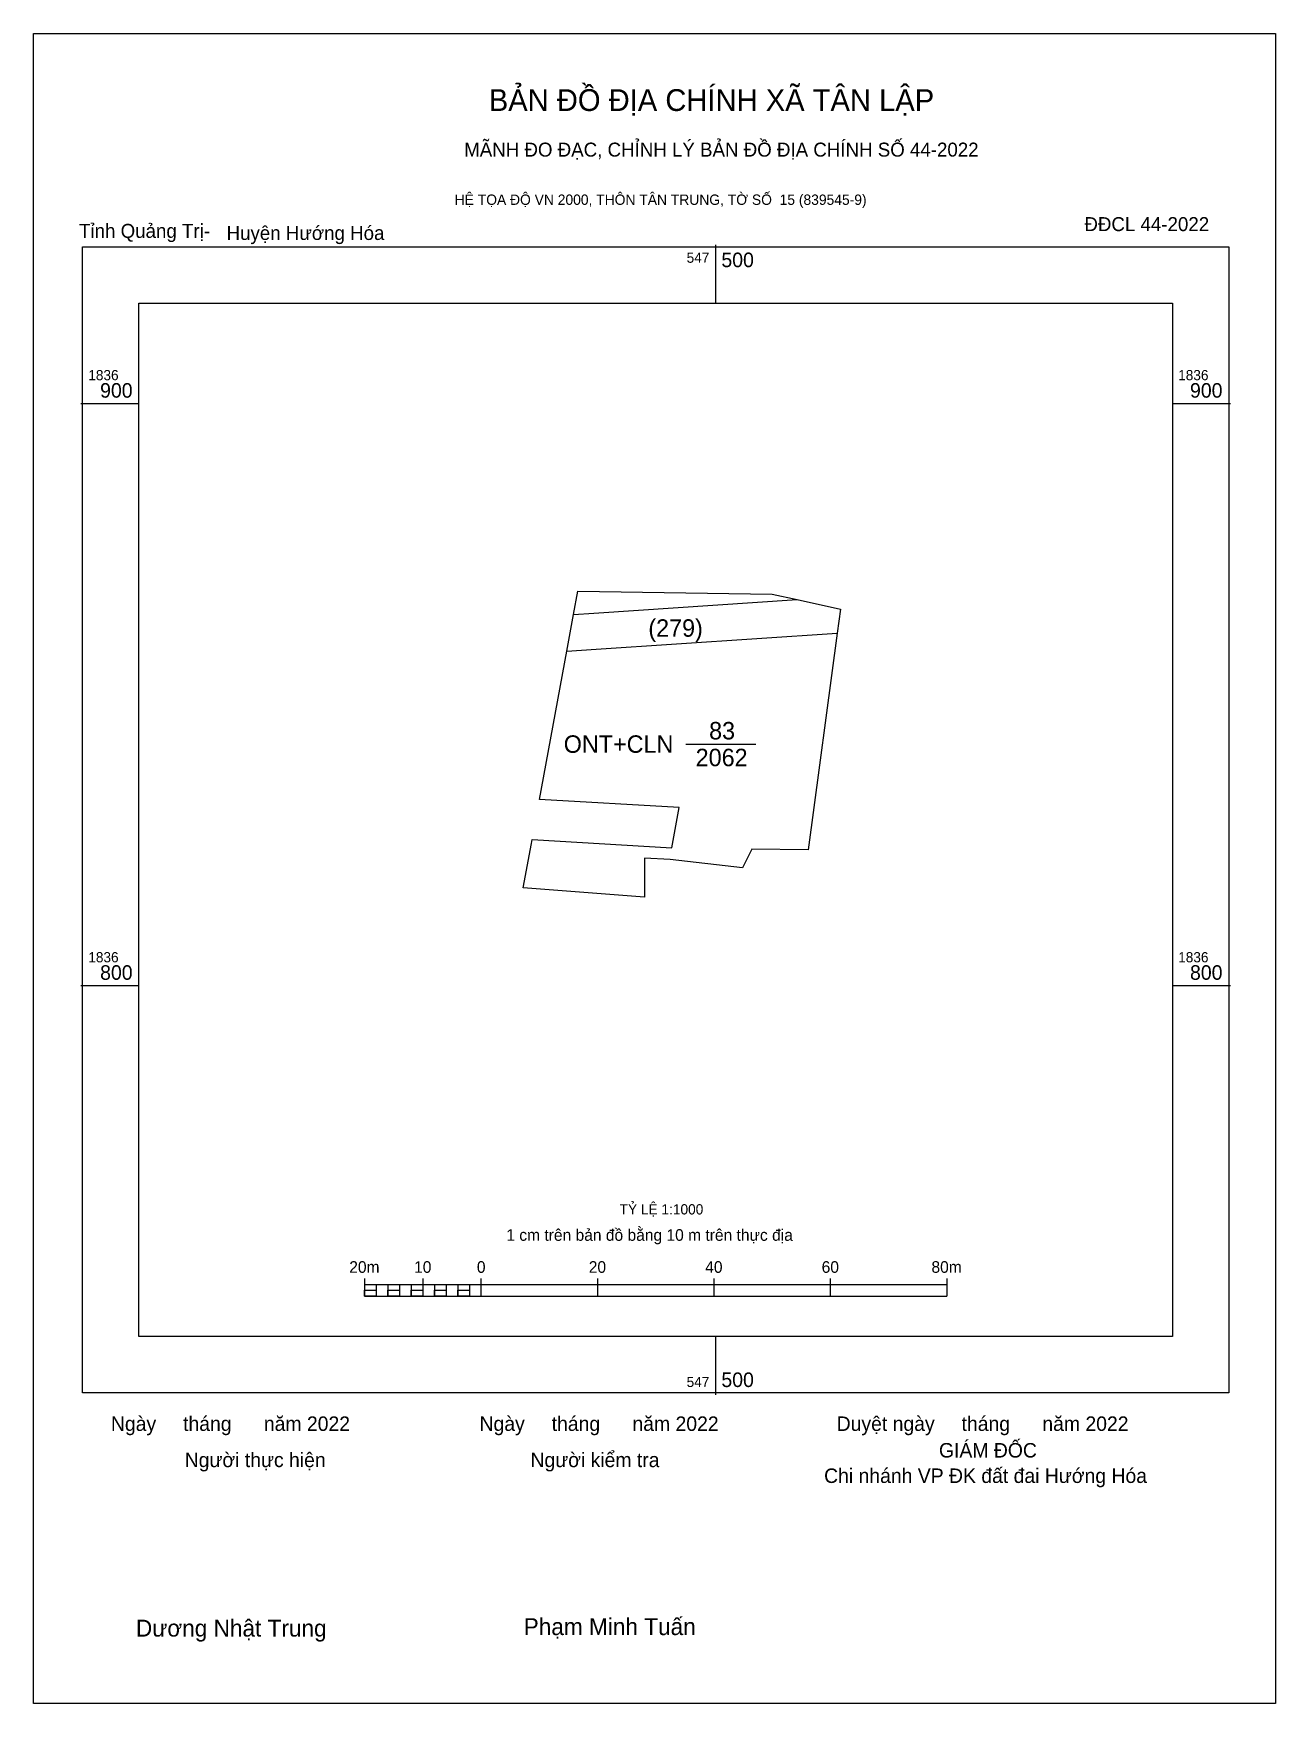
# Model space of a CAD drawing. Extents: x 547383 to 547596, y 1836677 to 1836964.
import ezdxf

# ---------------------------------------------------------------- set-up
doc = ezdxf.new("R2010")
doc.units = 0
for name, color, linetype in [('Level 10', 7, 'Continuous'), ('Level 13', 7, 'Continuous'), ('Level 15', 7, 'Continuous'), ('Level 27', 7, 'Continuous'), ('Level 59', 7, 'Continuous'), ('Level 6', 7, 'Continuous'), ('Level 62', 7, 'Continuous'), ('Level 63', 7, 'Continuous'), ('Level 9', 7, 'Continuous')]:
    doc.layers.add(name, color=color, linetype=linetype)

msp = doc.modelspace()

# ---------------------------------------------------------------- linework, layer by layer
at = {"layer": 'Level 10'}
msp.add_line((547494.92, 1836841.49), (547506.92, 1836841.49), dxfattribs=at)
msp.add_lwpolyline([(547487.81, 1836821.91), (547487.81, 1836815.21), (547466.98, 1836816.79), (547468.37, 1836824.39), (547468.5, 1836825.09), (547492.47, 1836823.69), (547493.73, 1836830.57), (547469.77, 1836831.97), (547474.45, 1836857.45), (547475.6, 1836863.73), (547476.34, 1836867.77), (547509.71, 1836867.27), (547514.01, 1836866.31), (547521.43, 1836864.65), (547520.88, 1836860.57), (547515.9, 1836823.34), (547506.24, 1836823.43), (547504.64, 1836820.22), (547492.2, 1836821.65)], close=True, dxfattribs=at)
at = {"layer": 'Level 15'}
msp.add_lwpolyline([(547382.83, 1836963.58), (547596.19, 1836963.58), (547596.19, 1836676.66), (547382.83, 1836676.66)], close=True, dxfattribs=at)
at = {"layer": 'Level 27'}
for p, q in [((547469.77, 1836831.97), (547469.76, 1836831.96)), ((547468.5, 1836825.09), (547468.5, 1836825.1)), ((547515.9, 1836823.34), (547515.9, 1836823.33)), ((547466.98, 1836816.79), (547466.98, 1836816.78)), ((547487.81, 1836815.21), (547487.81, 1836815.2))]:
    msp.add_line(p, q, dxfattribs=at)
at = {"layer": 'Level 59'}
for points in [[(547475.6, 1836863.73), (547479.08, 1836863.96), (547514.01, 1836866.31)], [(547474.45, 1836857.45), (547479.48, 1836857.78), (547520.88, 1836860.57)]]:
    msp.add_lwpolyline(points, dxfattribs=at)
at = {"layer": 'Level 62'}
msp.add_lwpolyline([(547400.95, 1836917.23), (547578.46, 1836917.23), (547578.46, 1836739.72), (547400.95, 1836739.72)], close=True, dxfattribs=at)
at = {"layer": 'Level 63'}
for p, q in [((547500, 1836927.23), (547500, 1836917.23)), ((547390.95, 1836900), (547400.95, 1836900)), ((547578.46, 1836900), (547588.46, 1836900)), ((547390.95, 1836800), (547400.95, 1836800)), ((547578.46, 1836800), (547588.46, 1836800)), ((547439.71, 1836749.66), (547439.71, 1836746.66)), ((547449.71, 1836749.66), (547449.71, 1836746.66)), ((547459.71, 1836749.66), (547459.71, 1836746.66)), ((547479.71, 1836749.66), (547479.71, 1836746.66)), ((547499.71, 1836749.66), (547499.71, 1836746.66)), ((547519.71, 1836749.66), (547519.71, 1836746.66)), ((547539.71, 1836749.66), (547539.71, 1836746.66)), ((547439.71, 1836748.66), (547539.71, 1836748.66)), ((547439.71, 1836746.66), (547539.71, 1836746.66)), ((547441.71, 1836748.66), (547441.71, 1836746.66)), ((547443.71, 1836748.66), (547443.71, 1836746.66)), ((547445.71, 1836748.66), (547445.71, 1836746.66)), ((547447.71, 1836748.66), (547447.71, 1836746.66)), ((547449.71, 1836748.66), (547449.71, 1836746.66)), ((547451.71, 1836748.66), (547451.71, 1836746.66)), ((547453.71, 1836748.66), (547453.71, 1836746.66)), ((547455.71, 1836748.66), (547455.71, 1836746.66)), ((547457.71, 1836748.66), (547457.71, 1836746.66)), ((547459.71, 1836748.66), (547459.71, 1836746.66)), ((547500, 1836739.72), (547500, 1836729.72))]:
    msp.add_line(p, q, dxfattribs=at)
for points in [[(547391.26, 1836926.92), (547588.15, 1836926.92), (547588.15, 1836730.04), (547391.26, 1836730.04)], [(547439.71, 1836747.66), (547441.71, 1836747.66), (547441.71, 1836746.66), (547439.71, 1836746.66)], [(547439.71, 1836747.66), (547441.71, 1836747.66), (547441.71, 1836746.66), (547439.71, 1836746.66)], [(547443.71, 1836747.66), (547445.71, 1836747.66), (547445.71, 1836746.66), (547443.71, 1836746.66)], [(547447.71, 1836747.66), (547449.71, 1836747.66), (547449.71, 1836746.66), (547447.71, 1836746.66)], [(547451.71, 1836747.66), (547453.71, 1836747.66), (547453.71, 1836746.66), (547451.71, 1836746.66)], [(547455.71, 1836747.66), (547457.71, 1836747.66), (547457.71, 1836746.66), (547455.71, 1836746.66)]]:
    msp.add_lwpolyline(points, close=True, dxfattribs=at)

# ---------------------------------------------------------------- texts
at = {"layer": 'Level 13'}
for s, p in [('83', (547498.89, 1836842.29)), ('ONT+CLN', (547473.92, 1836839.99)), ('2062', (547496.58, 1836837.69))]:
    msp.add_text(s, height=3, dxfattribs=at).set_placement(p)
at = {"layer": 'Level 6'}
msp.add_text('TỶ LỆ 1:1000', height=1.7579, dxfattribs=at).set_placement((547483.52, 1836760.69))
at = {"layer": 'Level 63'}
for s, height, p in [('BẢN ĐỒ ĐỊA CHÍNH XÃ TÂN LẬP', 3.7437, (547461.05, 1836950.25)), ('MÃNH ĐO ĐẠC, CHỈNH LÝ BẢN ĐỒ ĐỊA CHÍNH SỐ 44-2022', 2.4022, (547456.82, 1836942.41)), ('HỆ TỌA ĐỘ VN 2000, THÔN TÂN TRUNG, TỜ SỐ  15 (839545-9)', 1.7782, (547455.19, 1836934.12)), ('547', 1.75, (547495.03, 1836924.17)), ('500', 2.5, (547501, 1836923.42)), ('1836', 1.75, (547392.26, 1836904)), ('1836', 1.75, (547579.46, 1836904)), ('900', 2.5, (547394.29, 1836901)), ('900', 2.5, (547581.49, 1836901)), ('1836', 1.75, (547392.26, 1836804)), ('1836', 1.75, (547579.46, 1836804)), ('800', 2.5, (547394.29, 1836801)), ('800', 2.5, (547581.49, 1836801)), ('1 cm trên bản đồ bằng 10 m trên thực địa', 2, (547464.06, 1836756.16)), ('20m', 2, (547437.08, 1836750.66)), ('10', 2, (547448.22, 1836750.66)), ('0', 2, (547459, 1836750.66)), ('20', 2, (547478.22, 1836750.66)), ('40', 2, (547498.22, 1836750.66)), ('60', 2, (547518.22, 1836750.66)), ('80m', 2, (547537.08, 1836750.66)), ('547', 1.75, (547495.03, 1836731.04)), ('500', 2.5, (547501, 1836731.04)), ('Ngày     tháng      năm 2022', 2.4883, (547396.15, 1836723.5)), ('Ngày     tháng      năm 2022', 2.4883, (547459.46, 1836723.5)), ('Duyệt ngày     tháng      năm 2022', 2.4883, (547520.8, 1836723.5)), ('GIÁM ĐỐC', 2.488, (547538.37, 1836718.93)), ('Người thực hiện', 2.4883, (547408.82, 1836717.28)), ('Người kiểm tra', 2.4883, (547468.21, 1836717.28)), ('Chi nhánh VP ĐK đất đai Hướng Hóa', 2.4883, (547518.64, 1836714.56)), ('Dương Nhật Trung', 2.9024, (547400.44, 1836688.17)), ('Phạm Minh Tuấn', 2.9024, (547467.04, 1836688.43))]:
    msp.add_text(s, height=height, dxfattribs=at).set_placement(p)
at = {"layer": 'Level 9'}
for s, height, p in [('Tỉnh Quảng Trị-', 2.4022, (547390.67, 1836928.45)), ('Huyện Hướng Hóa', 2.4022, (547416.01, 1836928.09)), ('ĐĐCL 44-2022', 2.4022, (547563.35, 1836929.61)), ('(279)', 3, (547488.45, 1836859.93))]:
    msp.add_text(s, height=height, dxfattribs=at).set_placement(p)

doc.saveas('drawing.dxf')
